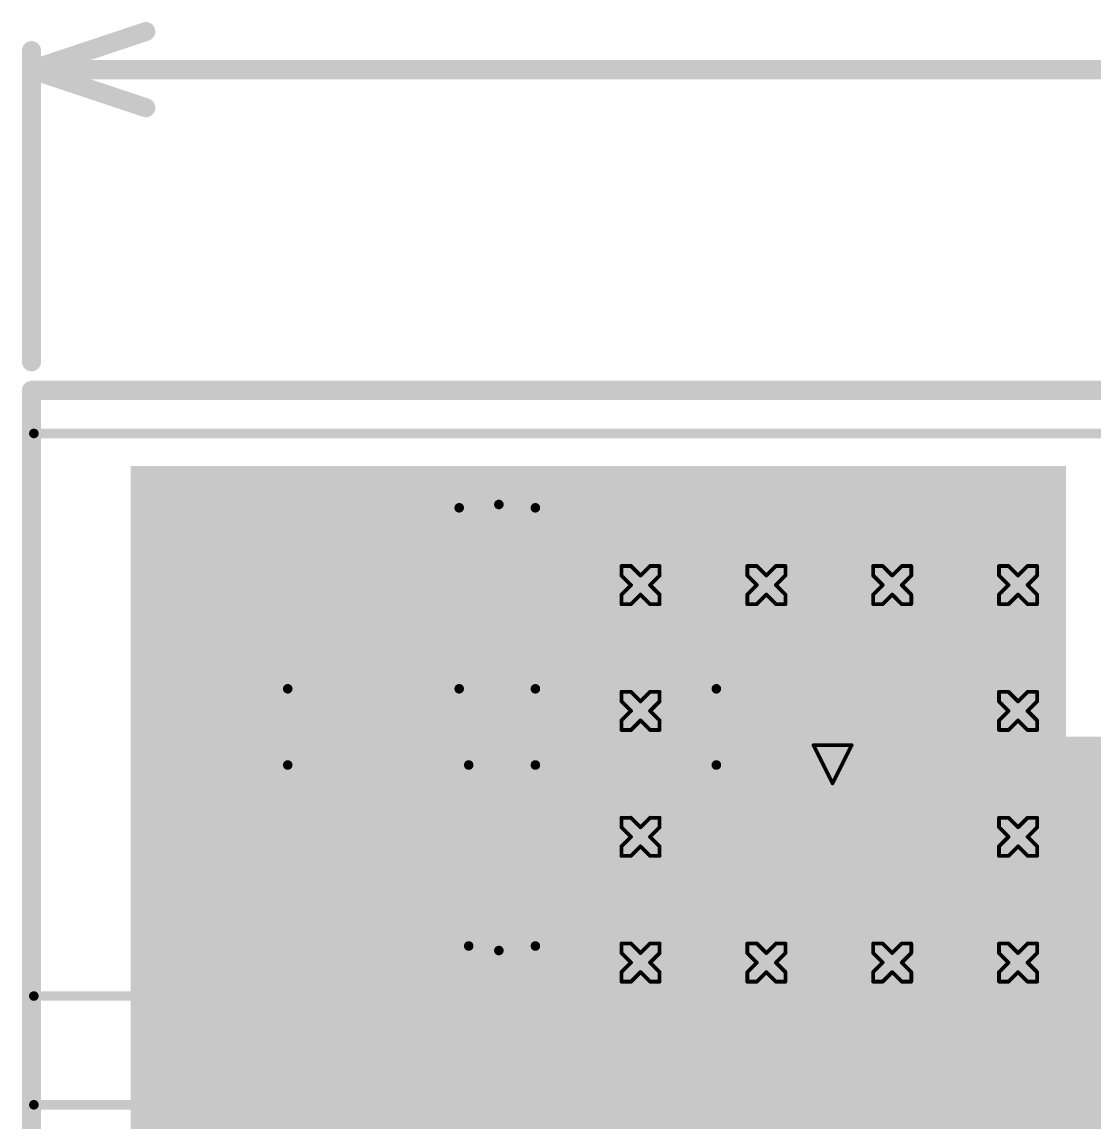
# Model space of a CAD drawing. Header units: inches. Extents: x 0 to 282, y 0 to 91.
# Drawn here: x -0.13 to 14.18, y 27.23 to 41.91 of the extents above; entities that cross this region are included whole.
import ezdxf

# ---------------------------------------------------------------- set-up
doc = ezdxf.new("R2010")
doc.units = ezdxf.units.IN
for name, color, linetype in [('Board Outline', 216, 'Continuous'), ('Bottom Layer', 5, 'Continuous'), ('Bottom Solder', 6, 'Continuous'), ('Dimension', 6, 'Continuous'), ('Drill Drawing', 1, 'Continuous'), ('Multi-Layer', 9, 'Continuous'), ('Pad Holes', 156, 'Continuous'), ('Top Layer', 1, 'Continuous'), ('Top Overlay', 2, 'Continuous'), ('Top Solder', 216, 'Continuous'), ('Via Holes', 16, 'Continuous')]:
    doc.layers.add(name, color=color, linetype=linetype)

# ---------------------------------------------------------------- blocks, each defined once
blk = doc.blocks.new('DBT50G_7_62_2P_BK_P_10')
at = {"layer": 'Bottom Layer'}
blk.add_hatch(color=5, dxfattribs=at).paths.add_polyline_path([(-5.11, 1.3), (-2.51, 1.3), (-2.51, -1.3), (-5.11, -1.3)])
at = {"layer": 'Bottom Solder'}
blk.add_hatch(color=6, dxfattribs=at).paths.add_polyline_path([(-5.212, 1.402), (-2.408, 1.402), (-2.408, -1.402), (-5.212, -1.402)])
at = {"layer": 'Multi-Layer'}
blk.add_hatch(color=9, dxfattribs=at).paths.add_polyline_path([(-5.11, 1.3), (-2.51, 1.3), (-2.51, -1.3), (-5.11, -1.3)])
at = {"layer": 'Pad Holes'}
h = blk.add_hatch(color=7, dxfattribs=at)
edge = h.paths.add_edge_path()
edge.add_arc((-3.81, 0), 0.8, 0, 360)
at = {"layer": 'Top Layer'}
blk.add_hatch(color=1, dxfattribs=at).paths.add_polyline_path([(-5.11, 1.3), (-2.51, 1.3), (-2.51, -1.3), (-5.11, -1.3)])
at = {"layer": 'Top Solder'}
blk.add_hatch(color=216, dxfattribs=at).paths.add_polyline_path([(-5.212, 1.402), (-2.408, 1.402), (-2.408, -1.402), (-5.212, -1.402)])
at = {"layer": 'Top Overlay', "const_width": 0.127}
for points in [[(-8.22, -10.65), (-8.22, 4.55)], [(-0.72, -10.65), (-0.72, 4.55)], [(0.73, -10.65), (0.73, 4.55)], [(-4.816, -3.963), (-4.816, -1.55)], [(-3.8, -3.963), (-3.8, -1.55)], [(-4.816, -3.963), (-7.229, -3.963)], [(-1.387, -3.963), (-3.8, -3.963)], [(-3.8, -7.265), (-3.8, -4.852)], [(-1.387, -4.852), (-3.8, -4.852)], [(-4.816, -4.979), (-7.229, -4.979)], [(-4.816, -7.265), (-4.816, -4.979)], [(8.38, -10.65), (-8.22, -10.65)], [(0.73, -10.65), (-0.72, -10.65)]]:
    blk.add_lwpolyline(points, dxfattribs=at)
at = {"layer": 'Top Overlay'}
for points, const_width in [([(-1.327, -4.45, 1), (-7.273, -4.45, 1)], 0.127), ([(-4.848, -1.55, 1), (-4.784, -1.55, 1)], 0.0635), ([(-3.832, -1.55, 1), (-3.768, -1.55, 1)], 0.0635), ([(-7.261, -3.963, 1), (-7.197, -3.963, 1)], 0.0635), ([(-4.848, -3.963, 1), (-4.784, -3.963, 1)], 0.0635), ([(-4.848, -3.963, 1), (-4.784, -3.963, 1)], 0.0635), ([(-3.832, -3.963, 1), (-3.768, -3.963, 1)], 0.0635), ([(-3.832, -3.963, 1), (-3.768, -3.963, 1)], 0.0635), ([(-1.419, -3.963, 1), (-1.355, -3.963, 1)], 0.0635), ([(-7.305, -4.45, 1), (-7.241, -4.45, 1)], 0.0635), ([(-1.359, -4.45, 1), (-1.295, -4.45, 1)], 0.0635), ([(-3.832, -4.852, 1), (-3.768, -4.852, 1)], 0.0635), ([(-3.832, -4.852, 1), (-3.768, -4.852, 1)], 0.0635), ([(-1.419, -4.852, 1), (-1.355, -4.852, 1)], 0.0635), ([(-7.261, -4.979, 1), (-7.197, -4.979, 1)], 0.0635), ([(-4.848, -4.979, 1), (-4.784, -4.979, 1)], 0.0635), ([(-4.848, -4.979, 1), (-4.784, -4.979, 1)], 0.0635), ([(-4.848, -7.265, 1), (-4.784, -7.265, 1)], 0.0635), ([(-3.832, -7.265, 1), (-3.768, -7.265, 1)], 0.0635), ([(-8.252, -10.65, 1), (-8.188, -10.65, 1)], 0.0635), ([(-8.252, -10.65, 1), (-8.188, -10.65, 1)], 0.0635), ([(-0.752, -10.65, 1), (-0.688, -10.65, 1)], 0.0635), ([(-0.752, -10.65, 1), (-0.688, -10.65, 1)], 0.0635), ([(0.698, -10.65, 1), (0.762, -10.65, 1)], 0.0635), ([(0.698, -10.65, 1), (0.762, -10.65, 1)], 0.0635)]:
    blk.add_lwpolyline(points, format="xyb", close=True, dxfattribs=dict(at, const_width=const_width))

msp = doc.modelspace()

# ---------------------------------------------------------------- hatches: boundary and pattern name
at = {"layer": 'Bottom Layer'}
for points in [[(1.321, 26.949), (13.792, 26.949), (13.792, 35.992), (1.321, 35.992)], [(1.321, 26.949), (32.207, 26.949), (32.207, 32.385), (1.321, 32.385)]]:
    msp.add_hatch(color=5, dxfattribs=at).paths.add_polyline_path(points)
h = msp.add_hatch(color=5, dxfattribs=at)
edge = h.paths.add_edge_path()
edge.add_arc((8.12, 34.404), 0.3, 0, 360)
h = msp.add_hatch(color=5, dxfattribs=at)
edge = h.paths.add_edge_path()
edge.add_arc((9.798, 34.404), 0.3, 0, 360)
h = msp.add_hatch(color=5, dxfattribs=at)
edge = h.paths.add_edge_path()
edge.add_arc((11.476, 34.404), 0.3, 0, 360)
h = msp.add_hatch(color=5, dxfattribs=at)
edge = h.paths.add_edge_path()
edge.add_arc((13.154, 34.404), 0.3, 0, 360)
h = msp.add_hatch(color=5, dxfattribs=at)
edge = h.paths.add_edge_path()
edge.add_arc((8.12, 32.726), 0.3, 0, 360)
h = msp.add_hatch(color=5, dxfattribs=at)
edge = h.paths.add_edge_path()
edge.add_arc((13.154, 32.726), 0.3, 0, 360)
h = msp.add_hatch(color=5, dxfattribs=at)
edge = h.paths.add_edge_path()
edge.add_arc((8.12, 31.048), 0.3, 0, 360)
h = msp.add_hatch(color=5, dxfattribs=at)
edge = h.paths.add_edge_path()
edge.add_arc((13.154, 31.048), 0.3, 0, 360)
h = msp.add_hatch(color=5, dxfattribs=at)
edge = h.paths.add_edge_path()
edge.add_arc((8.12, 29.371), 0.3, 0, 360)
h = msp.add_hatch(color=5, dxfattribs=at)
edge = h.paths.add_edge_path()
edge.add_arc((9.798, 29.371), 0.3, 0, 360)
h = msp.add_hatch(color=5, dxfattribs=at)
edge = h.paths.add_edge_path()
edge.add_arc((11.476, 29.371), 0.3, 0, 360)
h = msp.add_hatch(color=5, dxfattribs=at)
edge = h.paths.add_edge_path()
edge.add_arc((13.154, 29.371), 0.3, 0, 360)
at = {"layer": 'Bottom Solder'}
h = msp.add_hatch(color=6, dxfattribs=at)
edge = h.paths.add_edge_path()
edge.add_arc((8.12, 34.404), 0.402, 0, 360)
h = msp.add_hatch(color=6, dxfattribs=at)
edge = h.paths.add_edge_path()
edge.add_arc((9.798, 34.404), 0.402, 0, 360)
h = msp.add_hatch(color=6, dxfattribs=at)
edge = h.paths.add_edge_path()
edge.add_arc((11.476, 34.404), 0.402, 0, 360)
h = msp.add_hatch(color=6, dxfattribs=at)
edge = h.paths.add_edge_path()
edge.add_arc((13.154, 34.404), 0.402, 0, 360)
h = msp.add_hatch(color=6, dxfattribs=at)
edge = h.paths.add_edge_path()
edge.add_arc((8.12, 32.726), 0.402, 0, 360)
h = msp.add_hatch(color=6, dxfattribs=at)
edge = h.paths.add_edge_path()
edge.add_arc((13.154, 32.726), 0.402, 0, 360)
h = msp.add_hatch(color=6, dxfattribs=at)
edge = h.paths.add_edge_path()
edge.add_arc((8.12, 31.048), 0.402, 0, 360)
h = msp.add_hatch(color=6, dxfattribs=at)
edge = h.paths.add_edge_path()
edge.add_arc((13.154, 31.048), 0.402, 0, 360)
h = msp.add_hatch(color=6, dxfattribs=at)
edge = h.paths.add_edge_path()
edge.add_arc((8.12, 29.371), 0.402, 0, 360)
h = msp.add_hatch(color=6, dxfattribs=at)
edge = h.paths.add_edge_path()
edge.add_arc((9.798, 29.371), 0.402, 0, 360)
h = msp.add_hatch(color=6, dxfattribs=at)
edge = h.paths.add_edge_path()
edge.add_arc((11.476, 29.371), 0.402, 0, 360)
h = msp.add_hatch(color=6, dxfattribs=at)
edge = h.paths.add_edge_path()
edge.add_arc((13.154, 29.371), 0.402, 0, 360)
at = {"layer": 'Top Layer'}
for points in [[(1.321, 26.949), (13.792, 26.949), (13.792, 35.992), (1.321, 35.992)], [(1.321, 26.949), (32.207, 26.949), (32.207, 32.385), (1.321, 32.385)]]:
    msp.add_hatch(color=1, dxfattribs=at).paths.add_polyline_path(points)
h = msp.add_hatch(color=1, dxfattribs=at)
edge = h.paths.add_edge_path()
edge.add_arc((8.12, 34.404), 0.3, 0, 360)
h = msp.add_hatch(color=1, dxfattribs=at)
edge = h.paths.add_edge_path()
edge.add_arc((9.798, 34.404), 0.3, 0, 360)
h = msp.add_hatch(color=1, dxfattribs=at)
edge = h.paths.add_edge_path()
edge.add_arc((11.476, 34.404), 0.3, 0, 360)
h = msp.add_hatch(color=1, dxfattribs=at)
edge = h.paths.add_edge_path()
edge.add_arc((13.154, 34.404), 0.3, 0, 360)
h = msp.add_hatch(color=1, dxfattribs=at)
edge = h.paths.add_edge_path()
edge.add_arc((8.12, 32.726), 0.3, 0, 360)
h = msp.add_hatch(color=1, dxfattribs=at)
edge = h.paths.add_edge_path()
edge.add_arc((13.154, 32.726), 0.3, 0, 360)
h = msp.add_hatch(color=1, dxfattribs=at)
edge = h.paths.add_edge_path()
edge.add_arc((8.12, 31.048), 0.3, 0, 360)
h = msp.add_hatch(color=1, dxfattribs=at)
edge = h.paths.add_edge_path()
edge.add_arc((13.154, 31.048), 0.3, 0, 360)
h = msp.add_hatch(color=1, dxfattribs=at)
edge = h.paths.add_edge_path()
edge.add_arc((8.12, 29.371), 0.3, 0, 360)
h = msp.add_hatch(color=1, dxfattribs=at)
edge = h.paths.add_edge_path()
edge.add_arc((9.798, 29.371), 0.3, 0, 360)
h = msp.add_hatch(color=1, dxfattribs=at)
edge = h.paths.add_edge_path()
edge.add_arc((11.476, 29.371), 0.3, 0, 360)
h = msp.add_hatch(color=1, dxfattribs=at)
edge = h.paths.add_edge_path()
edge.add_arc((13.154, 29.371), 0.3, 0, 360)
at = {"layer": 'Top Solder'}
h = msp.add_hatch(color=216, dxfattribs=at)
edge = h.paths.add_edge_path()
edge.add_arc((8.12, 34.404), 0.402, 0, 360)
h = msp.add_hatch(color=216, dxfattribs=at)
edge = h.paths.add_edge_path()
edge.add_arc((9.798, 34.404), 0.402, 0, 360)
h = msp.add_hatch(color=216, dxfattribs=at)
edge = h.paths.add_edge_path()
edge.add_arc((11.476, 34.404), 0.402, 0, 360)
h = msp.add_hatch(color=216, dxfattribs=at)
edge = h.paths.add_edge_path()
edge.add_arc((13.154, 34.404), 0.402, 0, 360)
h = msp.add_hatch(color=216, dxfattribs=at)
edge = h.paths.add_edge_path()
edge.add_arc((8.12, 32.726), 0.402, 0, 360)
h = msp.add_hatch(color=216, dxfattribs=at)
edge = h.paths.add_edge_path()
edge.add_arc((13.154, 32.726), 0.402, 0, 360)
h = msp.add_hatch(color=216, dxfattribs=at)
edge = h.paths.add_edge_path()
edge.add_arc((8.12, 31.048), 0.402, 0, 360)
h = msp.add_hatch(color=216, dxfattribs=at)
edge = h.paths.add_edge_path()
edge.add_arc((13.154, 31.048), 0.402, 0, 360)
h = msp.add_hatch(color=216, dxfattribs=at)
edge = h.paths.add_edge_path()
edge.add_arc((8.12, 29.371), 0.402, 0, 360)
h = msp.add_hatch(color=216, dxfattribs=at)
edge = h.paths.add_edge_path()
edge.add_arc((9.798, 29.371), 0.402, 0, 360)
h = msp.add_hatch(color=216, dxfattribs=at)
edge = h.paths.add_edge_path()
edge.add_arc((11.476, 29.371), 0.402, 0, 360)
h = msp.add_hatch(color=216, dxfattribs=at)
edge = h.paths.add_edge_path()
edge.add_arc((13.154, 29.371), 0.402, 0, 360)
at = {"layer": 'Via Holes'}
h = msp.add_hatch(color=7, dxfattribs=at)
edge = h.paths.add_edge_path()
edge.add_arc((8.12, 34.404), 0.15, 0, 360)
h = msp.add_hatch(color=7, dxfattribs=at)
edge = h.paths.add_edge_path()
edge.add_arc((9.798, 34.404), 0.15, 0, 360)
h = msp.add_hatch(color=7, dxfattribs=at)
edge = h.paths.add_edge_path()
edge.add_arc((11.476, 34.404), 0.15, 0, 360)
h = msp.add_hatch(color=7, dxfattribs=at)
edge = h.paths.add_edge_path()
edge.add_arc((13.154, 34.404), 0.15, 0, 360)
h = msp.add_hatch(color=7, dxfattribs=at)
edge = h.paths.add_edge_path()
edge.add_arc((8.12, 32.726), 0.15, 0, 360)
h = msp.add_hatch(color=7, dxfattribs=at)
edge = h.paths.add_edge_path()
edge.add_arc((13.154, 32.726), 0.15, 0, 360)
h = msp.add_hatch(color=7, dxfattribs=at)
edge = h.paths.add_edge_path()
edge.add_arc((8.12, 31.048), 0.15, 0, 360)
h = msp.add_hatch(color=7, dxfattribs=at)
edge = h.paths.add_edge_path()
edge.add_arc((13.154, 31.048), 0.15, 0, 360)
h = msp.add_hatch(color=7, dxfattribs=at)
edge = h.paths.add_edge_path()
edge.add_arc((8.12, 29.371), 0.15, 0, 360)
h = msp.add_hatch(color=7, dxfattribs=at)
edge = h.paths.add_edge_path()
edge.add_arc((9.798, 29.371), 0.15, 0, 360)
h = msp.add_hatch(color=7, dxfattribs=at)
edge = h.paths.add_edge_path()
edge.add_arc((11.476, 29.371), 0.15, 0, 360)
h = msp.add_hatch(color=7, dxfattribs=at)
edge = h.paths.add_edge_path()
edge.add_arc((13.154, 29.371), 0.15, 0, 360)

# ---------------------------------------------------------------- linework, layer by layer
at = {"layer": 'Board Outline', "const_width": 0.254}
for points in [[(0, 0), (0, 37)], [(0, 37), (61, 37)]]:
    msp.add_lwpolyline(points, dxfattribs=at)
at = {"layer": 'Board Outline', "const_width": 0.127}
msp.add_lwpolyline([(-0.064, 37, 1), (0.063, 37, 1)], format="xyb", close=True, dxfattribs=at)
msp.add_lwpolyline([(-0.064, 37, 1), (0.063, 37, 1)], format="xyb", close=True, dxfattribs=at)
at = {"layer": 'Dimension', "const_width": 0.254}
for points in [[(0, 41.275), (1.524, 41.783)], [(0, 37.381), (0, 41.529)], [(0, 41.275), (1.524, 40.767)], [(0, 41.275), (22.958, 41.275)]]:
    msp.add_lwpolyline(points, dxfattribs=at)
at = {"layer": 'Dimension', "const_width": 0.127}
for points in [[(1.46, 41.783, 1), (1.587, 41.783, 1)], [(-0.064, 41.529, 1), (0.063, 41.529, 1)], [(-0.064, 41.275, 1), (0.063, 41.275, 1)], [(-0.064, 41.275, 1), (0.063, 41.275, 1)], [(-0.064, 41.275, 1), (0.063, 41.275, 1)], [(1.46, 40.767, 1), (1.587, 40.767, 1)], [(-0.064, 37.381, 1), (0.063, 37.381, 1)]]:
    msp.add_lwpolyline(points, format="xyb", close=True, dxfattribs=at)
at = {"layer": 'Drill Drawing', "const_width": 0.0508}
for points in [[(7.866, 34.531), (7.866, 34.658)], [(7.866, 34.658), (7.993, 34.658)], [(7.993, 34.658), (8.12, 34.531)], [(8.12, 34.531), (8.247, 34.658)], [(8.247, 34.658), (8.374, 34.658)], [(8.374, 34.531), (8.374, 34.658)], [(9.544, 34.531), (9.544, 34.658)], [(9.544, 34.658), (9.671, 34.658)], [(9.671, 34.658), (9.798, 34.531)], [(9.798, 34.531), (9.925, 34.658)], [(9.925, 34.658), (10.052, 34.658)], [(10.052, 34.531), (10.052, 34.658)], [(11.222, 34.531), (11.222, 34.658)], [(11.222, 34.658), (11.349, 34.658)], [(11.349, 34.658), (11.476, 34.531)], [(11.476, 34.531), (11.603, 34.658)], [(11.603, 34.658), (11.73, 34.658)], [(11.73, 34.531), (11.73, 34.658)], [(12.9, 34.531), (12.9, 34.658)], [(12.9, 34.658), (13.027, 34.658)], [(13.027, 34.658), (13.154, 34.531)], [(13.154, 34.531), (13.281, 34.658)], [(13.281, 34.658), (13.408, 34.658)], [(13.408, 34.531), (13.408, 34.658)], [(7.866, 34.531), (7.993, 34.404)], [(8.247, 34.404), (8.374, 34.531)], [(9.544, 34.531), (9.671, 34.404)], [(9.925, 34.404), (10.052, 34.531)], [(11.222, 34.531), (11.349, 34.404)], [(11.603, 34.404), (11.73, 34.531)], [(12.9, 34.531), (13.027, 34.404)], [(13.281, 34.404), (13.408, 34.531)], [(7.866, 34.277), (7.993, 34.404)], [(8.247, 34.404), (8.374, 34.277)], [(9.544, 34.277), (9.671, 34.404)], [(9.925, 34.404), (10.052, 34.277)], [(11.222, 34.277), (11.349, 34.404)], [(11.603, 34.404), (11.73, 34.277)], [(12.9, 34.277), (13.027, 34.404)], [(13.281, 34.404), (13.408, 34.277)], [(7.866, 34.15), (7.866, 34.277)], [(7.993, 34.15), (8.12, 34.277)], [(8.12, 34.277), (8.247, 34.15)], [(8.374, 34.15), (8.374, 34.277)], [(9.544, 34.15), (9.544, 34.277)], [(9.671, 34.15), (9.798, 34.277)], [(9.798, 34.277), (9.925, 34.15)], [(10.052, 34.15), (10.052, 34.277)], [(11.222, 34.15), (11.222, 34.277)], [(11.349, 34.15), (11.476, 34.277)], [(11.476, 34.277), (11.603, 34.15)], [(11.73, 34.15), (11.73, 34.277)], [(12.9, 34.15), (12.9, 34.277)], [(13.027, 34.15), (13.154, 34.277)], [(13.154, 34.277), (13.281, 34.15)], [(13.408, 34.15), (13.408, 34.277)], [(7.866, 34.15), (7.993, 34.15)], [(8.247, 34.15), (8.374, 34.15)], [(9.544, 34.15), (9.671, 34.15)], [(9.925, 34.15), (10.052, 34.15)], [(11.222, 34.15), (11.349, 34.15)], [(11.603, 34.15), (11.73, 34.15)], [(12.9, 34.15), (13.027, 34.15)], [(13.281, 34.15), (13.408, 34.15)], [(7.866, 32.853), (7.866, 32.98)], [(7.866, 32.98), (7.993, 32.98)], [(7.866, 32.853), (7.993, 32.726)], [(7.993, 32.98), (8.12, 32.853)], [(8.12, 32.853), (8.247, 32.98)], [(8.247, 32.98), (8.374, 32.98)], [(8.247, 32.726), (8.374, 32.853)], [(8.374, 32.853), (8.374, 32.98)], [(12.9, 32.853), (12.9, 32.98)], [(12.9, 32.98), (13.027, 32.98)], [(12.9, 32.853), (13.027, 32.726)], [(13.027, 32.98), (13.154, 32.853)], [(13.154, 32.853), (13.281, 32.98)], [(13.281, 32.98), (13.408, 32.98)], [(13.281, 32.726), (13.408, 32.853)], [(13.408, 32.853), (13.408, 32.98)], [(7.866, 32.599), (7.993, 32.726)], [(8.247, 32.726), (8.374, 32.599)], [(12.9, 32.599), (13.027, 32.726)], [(13.281, 32.726), (13.408, 32.599)], [(7.866, 32.472), (7.866, 32.599)], [(7.993, 32.472), (8.12, 32.599)], [(8.12, 32.599), (8.247, 32.472)], [(8.374, 32.472), (8.374, 32.599)], [(12.9, 32.472), (12.9, 32.599)], [(13.027, 32.472), (13.154, 32.599)], [(13.154, 32.599), (13.281, 32.472)], [(13.408, 32.472), (13.408, 32.599)], [(7.866, 32.472), (7.993, 32.472)], [(8.247, 32.472), (8.374, 32.472)], [(12.9, 32.472), (13.027, 32.472)], [(13.281, 32.472), (13.408, 32.472)], [(10.427, 32.269), (10.935, 32.269)], [(10.427, 32.269), (10.681, 31.761)], [(10.681, 31.761), (10.935, 32.269)], [(7.866, 31.175), (7.866, 31.302)], [(7.866, 31.302), (7.993, 31.302)], [(7.993, 31.302), (8.12, 31.175)], [(8.12, 31.175), (8.247, 31.302)], [(8.247, 31.302), (8.374, 31.302)], [(8.374, 31.175), (8.374, 31.302)], [(12.9, 31.175), (12.9, 31.302)], [(12.9, 31.302), (13.027, 31.302)], [(13.027, 31.302), (13.154, 31.175)], [(13.154, 31.175), (13.281, 31.302)], [(13.281, 31.302), (13.408, 31.302)], [(13.408, 31.175), (13.408, 31.302)], [(7.866, 31.175), (7.993, 31.048)], [(8.247, 31.048), (8.374, 31.175)], [(12.9, 31.175), (13.027, 31.048)], [(13.281, 31.048), (13.408, 31.175)], [(7.866, 30.921), (7.993, 31.048)], [(8.247, 31.048), (8.374, 30.921)], [(12.9, 30.921), (13.027, 31.048)], [(13.281, 31.048), (13.408, 30.921)], [(7.866, 30.794), (7.866, 30.921)], [(7.993, 30.794), (8.12, 30.921)], [(8.12, 30.921), (8.247, 30.794)], [(8.374, 30.794), (8.374, 30.921)], [(12.9, 30.794), (12.9, 30.921)], [(13.027, 30.794), (13.154, 30.921)], [(13.154, 30.921), (13.281, 30.794)], [(13.408, 30.794), (13.408, 30.921)], [(7.866, 30.794), (7.993, 30.794)], [(8.247, 30.794), (8.374, 30.794)], [(12.9, 30.794), (13.027, 30.794)], [(13.281, 30.794), (13.408, 30.794)], [(7.866, 29.498), (7.866, 29.625)], [(7.866, 29.625), (7.993, 29.625)], [(7.993, 29.625), (8.12, 29.498)], [(8.12, 29.498), (8.247, 29.625)], [(8.247, 29.625), (8.374, 29.625)], [(8.374, 29.498), (8.374, 29.625)], [(9.544, 29.498), (9.544, 29.625)], [(9.544, 29.625), (9.671, 29.625)], [(9.671, 29.625), (9.798, 29.498)], [(9.798, 29.498), (9.925, 29.625)], [(9.925, 29.625), (10.052, 29.625)], [(10.052, 29.498), (10.052, 29.625)], [(11.222, 29.498), (11.222, 29.625)], [(11.222, 29.625), (11.349, 29.625)], [(11.349, 29.625), (11.476, 29.498)], [(11.476, 29.498), (11.603, 29.625)], [(11.603, 29.625), (11.73, 29.625)], [(11.73, 29.498), (11.73, 29.625)], [(12.9, 29.498), (12.9, 29.625)], [(12.9, 29.625), (13.027, 29.625)], [(13.027, 29.625), (13.154, 29.498)], [(13.154, 29.498), (13.281, 29.625)], [(13.281, 29.625), (13.408, 29.625)], [(13.408, 29.498), (13.408, 29.625)], [(7.866, 29.498), (7.993, 29.371)], [(8.247, 29.371), (8.374, 29.498)], [(9.544, 29.498), (9.671, 29.371)], [(9.925, 29.371), (10.052, 29.498)], [(11.222, 29.498), (11.349, 29.371)], [(11.603, 29.371), (11.73, 29.498)], [(12.9, 29.498), (13.027, 29.371)], [(13.281, 29.371), (13.408, 29.498)], [(7.866, 29.244), (7.993, 29.371)], [(8.247, 29.371), (8.374, 29.244)], [(9.544, 29.244), (9.671, 29.371)], [(9.925, 29.371), (10.052, 29.244)], [(11.222, 29.244), (11.349, 29.371)], [(11.603, 29.371), (11.73, 29.244)], [(12.9, 29.244), (13.027, 29.371)], [(13.281, 29.371), (13.408, 29.244)], [(7.866, 29.117), (7.866, 29.244)], [(7.993, 29.117), (8.12, 29.244)], [(8.12, 29.244), (8.247, 29.117)], [(8.374, 29.117), (8.374, 29.244)], [(9.544, 29.117), (9.544, 29.244)], [(9.671, 29.117), (9.798, 29.244)], [(9.798, 29.244), (9.925, 29.117)], [(10.052, 29.117), (10.052, 29.244)], [(11.222, 29.117), (11.222, 29.244)], [(11.349, 29.117), (11.476, 29.244)], [(11.476, 29.244), (11.603, 29.117)], [(11.73, 29.117), (11.73, 29.244)], [(12.9, 29.117), (12.9, 29.244)], [(13.027, 29.117), (13.154, 29.244)], [(13.154, 29.244), (13.281, 29.117)], [(13.408, 29.117), (13.408, 29.244)], [(7.866, 29.117), (7.993, 29.117)], [(8.247, 29.117), (8.374, 29.117)], [(9.544, 29.117), (9.671, 29.117)], [(9.925, 29.117), (10.052, 29.117)], [(11.222, 29.117), (11.349, 29.117)], [(11.603, 29.117), (11.73, 29.117)], [(12.9, 29.117), (13.027, 29.117)], [(13.281, 29.117), (13.408, 29.117)]]:
    msp.add_lwpolyline(points, dxfattribs=at)
at = {"layer": 'Drill Drawing', "const_width": 0.0254}
for points in [[(7.853, 34.658, 1), (7.879, 34.658, 1)], [(7.853, 34.658, 1), (7.879, 34.658, 1)], [(7.98, 34.658, 1), (8.006, 34.658, 1)], [(7.98, 34.658, 1), (8.006, 34.658, 1)], [(8.234, 34.658, 1), (8.26, 34.658, 1)], [(8.234, 34.658, 1), (8.26, 34.658, 1)], [(8.361, 34.658, 1), (8.387, 34.658, 1)], [(8.361, 34.658, 1), (8.387, 34.658, 1)], [(9.531, 34.658, 1), (9.557, 34.658, 1)], [(9.531, 34.658, 1), (9.557, 34.658, 1)], [(9.658, 34.658, 1), (9.684, 34.658, 1)], [(9.658, 34.658, 1), (9.684, 34.658, 1)], [(9.912, 34.658, 1), (9.938, 34.658, 1)], [(9.912, 34.658, 1), (9.938, 34.658, 1)], [(10.039, 34.658, 1), (10.065, 34.658, 1)], [(10.039, 34.658, 1), (10.065, 34.658, 1)], [(11.209, 34.658, 1), (11.234, 34.658, 1)], [(11.209, 34.658, 1), (11.234, 34.658, 1)], [(11.336, 34.658, 1), (11.361, 34.658, 1)], [(11.336, 34.658, 1), (11.361, 34.658, 1)], [(11.59, 34.658, 1), (11.615, 34.658, 1)], [(11.59, 34.658, 1), (11.615, 34.658, 1)], [(11.717, 34.658, 1), (11.742, 34.658, 1)], [(11.717, 34.658, 1), (11.742, 34.658, 1)], [(12.887, 34.658, 1), (12.912, 34.658, 1)], [(12.887, 34.658, 1), (12.912, 34.658, 1)], [(13.014, 34.658, 1), (13.039, 34.658, 1)], [(13.014, 34.658, 1), (13.039, 34.658, 1)], [(13.268, 34.658, 1), (13.293, 34.658, 1)], [(13.268, 34.658, 1), (13.293, 34.658, 1)], [(13.395, 34.658, 1), (13.42, 34.658, 1)], [(13.395, 34.658, 1), (13.42, 34.658, 1)], [(7.853, 34.531, 1), (7.879, 34.531, 1)], [(7.853, 34.531, 1), (7.879, 34.531, 1)], [(8.107, 34.531, 1), (8.133, 34.531, 1)], [(8.107, 34.531, 1), (8.133, 34.531, 1)], [(8.361, 34.531, 1), (8.387, 34.531, 1)], [(8.361, 34.531, 1), (8.387, 34.531, 1)], [(9.531, 34.531, 1), (9.557, 34.531, 1)], [(9.531, 34.531, 1), (9.557, 34.531, 1)], [(9.785, 34.531, 1), (9.811, 34.531, 1)], [(9.785, 34.531, 1), (9.811, 34.531, 1)], [(10.039, 34.531, 1), (10.065, 34.531, 1)], [(10.039, 34.531, 1), (10.065, 34.531, 1)], [(11.209, 34.531, 1), (11.234, 34.531, 1)], [(11.209, 34.531, 1), (11.234, 34.531, 1)], [(11.463, 34.531, 1), (11.488, 34.531, 1)], [(11.463, 34.531, 1), (11.488, 34.531, 1)], [(11.717, 34.531, 1), (11.742, 34.531, 1)], [(11.717, 34.531, 1), (11.742, 34.531, 1)], [(12.887, 34.531, 1), (12.912, 34.531, 1)], [(12.887, 34.531, 1), (12.912, 34.531, 1)], [(13.141, 34.531, 1), (13.166, 34.531, 1)], [(13.141, 34.531, 1), (13.166, 34.531, 1)], [(13.395, 34.531, 1), (13.42, 34.531, 1)], [(13.395, 34.531, 1), (13.42, 34.531, 1)], [(7.98, 34.404, 1), (8.006, 34.404, 1)], [(7.98, 34.404, 1), (8.006, 34.404, 1)], [(8.234, 34.404, 1), (8.26, 34.404, 1)], [(8.234, 34.404, 1), (8.26, 34.404, 1)], [(9.658, 34.404, 1), (9.684, 34.404, 1)], [(9.658, 34.404, 1), (9.684, 34.404, 1)], [(9.912, 34.404, 1), (9.938, 34.404, 1)], [(9.912, 34.404, 1), (9.938, 34.404, 1)], [(11.336, 34.404, 1), (11.361, 34.404, 1)], [(11.336, 34.404, 1), (11.361, 34.404, 1)], [(11.59, 34.404, 1), (11.615, 34.404, 1)], [(11.59, 34.404, 1), (11.615, 34.404, 1)], [(13.014, 34.404, 1), (13.039, 34.404, 1)], [(13.014, 34.404, 1), (13.039, 34.404, 1)], [(13.268, 34.404, 1), (13.293, 34.404, 1)], [(13.268, 34.404, 1), (13.293, 34.404, 1)], [(7.853, 34.277, 1), (7.879, 34.277, 1)], [(7.853, 34.277, 1), (7.879, 34.277, 1)], [(8.107, 34.277, 1), (8.133, 34.277, 1)], [(8.107, 34.277, 1), (8.133, 34.277, 1)], [(8.361, 34.277, 1), (8.387, 34.277, 1)], [(8.361, 34.277, 1), (8.387, 34.277, 1)], [(9.531, 34.277, 1), (9.557, 34.277, 1)], [(9.531, 34.277, 1), (9.557, 34.277, 1)], [(9.785, 34.277, 1), (9.811, 34.277, 1)], [(9.785, 34.277, 1), (9.811, 34.277, 1)], [(10.039, 34.277, 1), (10.065, 34.277, 1)], [(10.039, 34.277, 1), (10.065, 34.277, 1)], [(11.209, 34.277, 1), (11.234, 34.277, 1)], [(11.209, 34.277, 1), (11.234, 34.277, 1)], [(11.463, 34.277, 1), (11.488, 34.277, 1)], [(11.463, 34.277, 1), (11.488, 34.277, 1)], [(11.717, 34.277, 1), (11.742, 34.277, 1)], [(11.717, 34.277, 1), (11.742, 34.277, 1)], [(12.887, 34.277, 1), (12.912, 34.277, 1)], [(12.887, 34.277, 1), (12.912, 34.277, 1)], [(13.141, 34.277, 1), (13.166, 34.277, 1)], [(13.141, 34.277, 1), (13.166, 34.277, 1)], [(13.395, 34.277, 1), (13.42, 34.277, 1)], [(13.395, 34.277, 1), (13.42, 34.277, 1)], [(7.853, 34.15, 1), (7.879, 34.15, 1)], [(7.853, 34.15, 1), (7.879, 34.15, 1)], [(7.98, 34.15, 1), (8.006, 34.15, 1)], [(7.98, 34.15, 1), (8.006, 34.15, 1)], [(8.234, 34.15, 1), (8.26, 34.15, 1)], [(8.234, 34.15, 1), (8.26, 34.15, 1)], [(8.361, 34.15, 1), (8.387, 34.15, 1)], [(8.361, 34.15, 1), (8.387, 34.15, 1)], [(9.531, 34.15, 1), (9.557, 34.15, 1)], [(9.531, 34.15, 1), (9.557, 34.15, 1)], [(9.658, 34.15, 1), (9.684, 34.15, 1)], [(9.658, 34.15, 1), (9.684, 34.15, 1)], [(9.912, 34.15, 1), (9.938, 34.15, 1)], [(9.912, 34.15, 1), (9.938, 34.15, 1)], [(10.039, 34.15, 1), (10.065, 34.15, 1)], [(10.039, 34.15, 1), (10.065, 34.15, 1)], [(11.209, 34.15, 1), (11.234, 34.15, 1)], [(11.209, 34.15, 1), (11.234, 34.15, 1)], [(11.336, 34.15, 1), (11.361, 34.15, 1)], [(11.336, 34.15, 1), (11.361, 34.15, 1)], [(11.59, 34.15, 1), (11.615, 34.15, 1)], [(11.59, 34.15, 1), (11.615, 34.15, 1)], [(11.717, 34.15, 1), (11.742, 34.15, 1)], [(11.717, 34.15, 1), (11.742, 34.15, 1)], [(12.887, 34.15, 1), (12.912, 34.15, 1)], [(12.887, 34.15, 1), (12.912, 34.15, 1)], [(13.014, 34.15, 1), (13.039, 34.15, 1)], [(13.014, 34.15, 1), (13.039, 34.15, 1)], [(13.268, 34.15, 1), (13.293, 34.15, 1)], [(13.268, 34.15, 1), (13.293, 34.15, 1)], [(13.395, 34.15, 1), (13.42, 34.15, 1)], [(13.395, 34.15, 1), (13.42, 34.15, 1)], [(7.853, 32.98, 1), (7.879, 32.98, 1)], [(7.853, 32.98, 1), (7.879, 32.98, 1)], [(7.853, 32.853, 1), (7.879, 32.853, 1)], [(7.853, 32.853, 1), (7.879, 32.853, 1)], [(7.98, 32.98, 1), (8.006, 32.98, 1)], [(7.98, 32.98, 1), (8.006, 32.98, 1)], [(8.107, 32.853, 1), (8.133, 32.853, 1)], [(8.107, 32.853, 1), (8.133, 32.853, 1)], [(8.234, 32.98, 1), (8.26, 32.98, 1)], [(8.234, 32.98, 1), (8.26, 32.98, 1)], [(8.361, 32.98, 1), (8.387, 32.98, 1)], [(8.361, 32.98, 1), (8.387, 32.98, 1)], [(8.361, 32.853, 1), (8.387, 32.853, 1)], [(8.361, 32.853, 1), (8.387, 32.853, 1)], [(12.887, 32.98, 1), (12.912, 32.98, 1)], [(12.887, 32.98, 1), (12.912, 32.98, 1)], [(12.887, 32.853, 1), (12.912, 32.853, 1)], [(12.887, 32.853, 1), (12.912, 32.853, 1)], [(13.014, 32.98, 1), (13.039, 32.98, 1)], [(13.014, 32.98, 1), (13.039, 32.98, 1)], [(13.141, 32.853, 1), (13.166, 32.853, 1)], [(13.141, 32.853, 1), (13.166, 32.853, 1)], [(13.268, 32.98, 1), (13.293, 32.98, 1)], [(13.268, 32.98, 1), (13.293, 32.98, 1)], [(13.395, 32.98, 1), (13.42, 32.98, 1)], [(13.395, 32.98, 1), (13.42, 32.98, 1)], [(13.395, 32.853, 1), (13.42, 32.853, 1)], [(13.395, 32.853, 1), (13.42, 32.853, 1)], [(7.98, 32.726, 1), (8.006, 32.726, 1)], [(7.98, 32.726, 1), (8.006, 32.726, 1)], [(8.234, 32.726, 1), (8.26, 32.726, 1)], [(8.234, 32.726, 1), (8.26, 32.726, 1)], [(13.014, 32.726, 1), (13.039, 32.726, 1)], [(13.014, 32.726, 1), (13.039, 32.726, 1)], [(13.268, 32.726, 1), (13.293, 32.726, 1)], [(13.268, 32.726, 1), (13.293, 32.726, 1)], [(7.853, 32.599, 1), (7.879, 32.599, 1)], [(7.853, 32.599, 1), (7.879, 32.599, 1)], [(8.107, 32.599, 1), (8.133, 32.599, 1)], [(8.107, 32.599, 1), (8.133, 32.599, 1)], [(8.361, 32.599, 1), (8.387, 32.599, 1)], [(8.361, 32.599, 1), (8.387, 32.599, 1)], [(12.887, 32.599, 1), (12.912, 32.599, 1)], [(12.887, 32.599, 1), (12.912, 32.599, 1)], [(13.141, 32.599, 1), (13.166, 32.599, 1)], [(13.141, 32.599, 1), (13.166, 32.599, 1)], [(13.395, 32.599, 1), (13.42, 32.599, 1)], [(13.395, 32.599, 1), (13.42, 32.599, 1)], [(7.853, 32.472, 1), (7.879, 32.472, 1)], [(7.853, 32.472, 1), (7.879, 32.472, 1)], [(7.98, 32.472, 1), (8.006, 32.472, 1)], [(7.98, 32.472, 1), (8.006, 32.472, 1)], [(8.234, 32.472, 1), (8.26, 32.472, 1)], [(8.234, 32.472, 1), (8.26, 32.472, 1)], [(8.361, 32.472, 1), (8.387, 32.472, 1)], [(8.361, 32.472, 1), (8.387, 32.472, 1)], [(12.887, 32.472, 1), (12.912, 32.472, 1)], [(12.887, 32.472, 1), (12.912, 32.472, 1)], [(13.014, 32.472, 1), (13.039, 32.472, 1)], [(13.014, 32.472, 1), (13.039, 32.472, 1)], [(13.268, 32.472, 1), (13.293, 32.472, 1)], [(13.268, 32.472, 1), (13.293, 32.472, 1)], [(13.395, 32.472, 1), (13.42, 32.472, 1)], [(13.395, 32.472, 1), (13.42, 32.472, 1)], [(10.414, 32.269, 1), (10.44, 32.269, 1)], [(10.414, 32.269, 1), (10.44, 32.269, 1)], [(10.922, 32.269, 1), (10.948, 32.269, 1)], [(10.922, 32.269, 1), (10.948, 32.269, 1)], [(10.668, 31.761, 1), (10.694, 31.761, 1)], [(10.668, 31.761, 1), (10.694, 31.761, 1)], [(7.853, 31.302, 1), (7.879, 31.302, 1)], [(7.853, 31.302, 1), (7.879, 31.302, 1)], [(7.98, 31.302, 1), (8.006, 31.302, 1)], [(7.98, 31.302, 1), (8.006, 31.302, 1)], [(8.234, 31.302, 1), (8.26, 31.302, 1)], [(8.234, 31.302, 1), (8.26, 31.302, 1)], [(8.361, 31.302, 1), (8.387, 31.302, 1)], [(8.361, 31.302, 1), (8.387, 31.302, 1)], [(12.887, 31.302, 1), (12.912, 31.302, 1)], [(12.887, 31.302, 1), (12.912, 31.302, 1)], [(13.014, 31.302, 1), (13.039, 31.302, 1)], [(13.014, 31.302, 1), (13.039, 31.302, 1)], [(13.268, 31.302, 1), (13.293, 31.302, 1)], [(13.268, 31.302, 1), (13.293, 31.302, 1)], [(13.395, 31.302, 1), (13.42, 31.302, 1)], [(13.395, 31.302, 1), (13.42, 31.302, 1)], [(7.853, 31.175, 1), (7.879, 31.175, 1)], [(7.853, 31.175, 1), (7.879, 31.175, 1)], [(8.107, 31.175, 1), (8.133, 31.175, 1)], [(8.107, 31.175, 1), (8.133, 31.175, 1)], [(8.361, 31.175, 1), (8.387, 31.175, 1)], [(8.361, 31.175, 1), (8.387, 31.175, 1)], [(12.887, 31.175, 1), (12.912, 31.175, 1)], [(12.887, 31.175, 1), (12.912, 31.175, 1)], [(13.141, 31.175, 1), (13.166, 31.175, 1)], [(13.141, 31.175, 1), (13.166, 31.175, 1)], [(13.395, 31.175, 1), (13.42, 31.175, 1)], [(13.395, 31.175, 1), (13.42, 31.175, 1)], [(7.98, 31.048, 1), (8.006, 31.048, 1)], [(7.98, 31.048, 1), (8.006, 31.048, 1)], [(8.234, 31.048, 1), (8.26, 31.048, 1)], [(8.234, 31.048, 1), (8.26, 31.048, 1)], [(13.014, 31.048, 1), (13.039, 31.048, 1)], [(13.014, 31.048, 1), (13.039, 31.048, 1)], [(13.268, 31.048, 1), (13.293, 31.048, 1)], [(13.268, 31.048, 1), (13.293, 31.048, 1)], [(7.853, 30.921, 1), (7.879, 30.921, 1)], [(7.853, 30.921, 1), (7.879, 30.921, 1)], [(8.107, 30.921, 1), (8.133, 30.921, 1)], [(8.107, 30.921, 1), (8.133, 30.921, 1)], [(8.361, 30.921, 1), (8.387, 30.921, 1)], [(8.361, 30.921, 1), (8.387, 30.921, 1)], [(12.887, 30.921, 1), (12.912, 30.921, 1)], [(12.887, 30.921, 1), (12.912, 30.921, 1)], [(13.141, 30.921, 1), (13.166, 30.921, 1)], [(13.141, 30.921, 1), (13.166, 30.921, 1)], [(13.395, 30.921, 1), (13.42, 30.921, 1)], [(13.395, 30.921, 1), (13.42, 30.921, 1)], [(7.853, 30.794, 1), (7.879, 30.794, 1)], [(7.853, 30.794, 1), (7.879, 30.794, 1)], [(7.98, 30.794, 1), (8.006, 30.794, 1)], [(7.98, 30.794, 1), (8.006, 30.794, 1)], [(8.234, 30.794, 1), (8.26, 30.794, 1)], [(8.234, 30.794, 1), (8.26, 30.794, 1)], [(8.361, 30.794, 1), (8.387, 30.794, 1)], [(8.361, 30.794, 1), (8.387, 30.794, 1)], [(12.887, 30.794, 1), (12.912, 30.794, 1)], [(12.887, 30.794, 1), (12.912, 30.794, 1)], [(13.014, 30.794, 1), (13.039, 30.794, 1)], [(13.014, 30.794, 1), (13.039, 30.794, 1)], [(13.268, 30.794, 1), (13.293, 30.794, 1)], [(13.268, 30.794, 1), (13.293, 30.794, 1)], [(13.395, 30.794, 1), (13.42, 30.794, 1)], [(13.395, 30.794, 1), (13.42, 30.794, 1)], [(7.853, 29.625, 1), (7.879, 29.625, 1)], [(7.853, 29.625, 1), (7.879, 29.625, 1)], [(7.98, 29.625, 1), (8.006, 29.625, 1)], [(7.98, 29.625, 1), (8.006, 29.625, 1)], [(8.234, 29.625, 1), (8.26, 29.625, 1)], [(8.234, 29.625, 1), (8.26, 29.625, 1)], [(8.361, 29.625, 1), (8.387, 29.625, 1)], [(8.361, 29.625, 1), (8.387, 29.625, 1)], [(9.531, 29.625, 1), (9.557, 29.625, 1)], [(9.531, 29.625, 1), (9.557, 29.625, 1)], [(9.658, 29.625, 1), (9.684, 29.625, 1)], [(9.658, 29.625, 1), (9.684, 29.625, 1)], [(9.912, 29.625, 1), (9.938, 29.625, 1)], [(9.912, 29.625, 1), (9.938, 29.625, 1)], [(10.039, 29.625, 1), (10.065, 29.625, 1)], [(10.039, 29.625, 1), (10.065, 29.625, 1)], [(11.209, 29.625, 1), (11.234, 29.625, 1)], [(11.209, 29.625, 1), (11.234, 29.625, 1)], [(11.336, 29.625, 1), (11.361, 29.625, 1)], [(11.336, 29.625, 1), (11.361, 29.625, 1)], [(11.59, 29.625, 1), (11.615, 29.625, 1)], [(11.59, 29.625, 1), (11.615, 29.625, 1)], [(11.717, 29.625, 1), (11.742, 29.625, 1)], [(11.717, 29.625, 1), (11.742, 29.625, 1)], [(12.887, 29.625, 1), (12.912, 29.625, 1)], [(12.887, 29.625, 1), (12.912, 29.625, 1)], [(13.014, 29.625, 1), (13.039, 29.625, 1)], [(13.014, 29.625, 1), (13.039, 29.625, 1)], [(13.268, 29.625, 1), (13.293, 29.625, 1)], [(13.268, 29.625, 1), (13.293, 29.625, 1)], [(13.395, 29.625, 1), (13.42, 29.625, 1)], [(13.395, 29.625, 1), (13.42, 29.625, 1)], [(7.853, 29.498, 1), (7.879, 29.498, 1)], [(7.853, 29.498, 1), (7.879, 29.498, 1)], [(8.107, 29.498, 1), (8.133, 29.498, 1)], [(8.107, 29.498, 1), (8.133, 29.498, 1)], [(8.361, 29.498, 1), (8.387, 29.498, 1)], [(8.361, 29.498, 1), (8.387, 29.498, 1)], [(9.531, 29.498, 1), (9.557, 29.498, 1)], [(9.531, 29.498, 1), (9.557, 29.498, 1)], [(9.785, 29.498, 1), (9.811, 29.498, 1)], [(9.785, 29.498, 1), (9.811, 29.498, 1)], [(10.039, 29.498, 1), (10.065, 29.498, 1)], [(10.039, 29.498, 1), (10.065, 29.498, 1)], [(11.209, 29.498, 1), (11.234, 29.498, 1)], [(11.209, 29.498, 1), (11.234, 29.498, 1)], [(11.463, 29.498, 1), (11.488, 29.498, 1)], [(11.463, 29.498, 1), (11.488, 29.498, 1)], [(11.717, 29.498, 1), (11.742, 29.498, 1)], [(11.717, 29.498, 1), (11.742, 29.498, 1)], [(12.887, 29.498, 1), (12.912, 29.498, 1)], [(12.887, 29.498, 1), (12.912, 29.498, 1)], [(13.141, 29.498, 1), (13.166, 29.498, 1)], [(13.141, 29.498, 1), (13.166, 29.498, 1)], [(13.395, 29.498, 1), (13.42, 29.498, 1)], [(13.395, 29.498, 1), (13.42, 29.498, 1)], [(7.98, 29.371, 1), (8.006, 29.371, 1)], [(7.98, 29.371, 1), (8.006, 29.371, 1)], [(8.234, 29.371, 1), (8.26, 29.371, 1)], [(8.234, 29.371, 1), (8.26, 29.371, 1)], [(9.658, 29.371, 1), (9.684, 29.371, 1)], [(9.658, 29.371, 1), (9.684, 29.371, 1)], [(9.912, 29.371, 1), (9.938, 29.371, 1)], [(9.912, 29.371, 1), (9.938, 29.371, 1)], [(11.336, 29.371, 1), (11.361, 29.371, 1)], [(11.336, 29.371, 1), (11.361, 29.371, 1)], [(11.59, 29.371, 1), (11.615, 29.371, 1)], [(11.59, 29.371, 1), (11.615, 29.371, 1)], [(13.014, 29.371, 1), (13.039, 29.371, 1)], [(13.014, 29.371, 1), (13.039, 29.371, 1)], [(13.268, 29.371, 1), (13.293, 29.371, 1)], [(13.268, 29.371, 1), (13.293, 29.371, 1)], [(7.853, 29.244, 1), (7.879, 29.244, 1)], [(7.853, 29.244, 1), (7.879, 29.244, 1)], [(8.107, 29.244, 1), (8.133, 29.244, 1)], [(8.107, 29.244, 1), (8.133, 29.244, 1)], [(8.361, 29.244, 1), (8.387, 29.244, 1)], [(8.361, 29.244, 1), (8.387, 29.244, 1)], [(9.531, 29.244, 1), (9.557, 29.244, 1)], [(9.531, 29.244, 1), (9.557, 29.244, 1)], [(9.785, 29.244, 1), (9.811, 29.244, 1)], [(9.785, 29.244, 1), (9.811, 29.244, 1)], [(10.039, 29.244, 1), (10.065, 29.244, 1)], [(10.039, 29.244, 1), (10.065, 29.244, 1)], [(11.209, 29.244, 1), (11.234, 29.244, 1)], [(11.209, 29.244, 1), (11.234, 29.244, 1)], [(11.463, 29.244, 1), (11.488, 29.244, 1)], [(11.463, 29.244, 1), (11.488, 29.244, 1)], [(11.717, 29.244, 1), (11.742, 29.244, 1)], [(11.717, 29.244, 1), (11.742, 29.244, 1)], [(12.887, 29.244, 1), (12.912, 29.244, 1)], [(12.887, 29.244, 1), (12.912, 29.244, 1)], [(13.141, 29.244, 1), (13.166, 29.244, 1)], [(13.141, 29.244, 1), (13.166, 29.244, 1)], [(13.395, 29.244, 1), (13.42, 29.244, 1)], [(13.395, 29.244, 1), (13.42, 29.244, 1)], [(7.853, 29.117, 1), (7.879, 29.117, 1)], [(7.853, 29.117, 1), (7.879, 29.117, 1)], [(7.98, 29.117, 1), (8.006, 29.117, 1)], [(7.98, 29.117, 1), (8.006, 29.117, 1)], [(8.234, 29.117, 1), (8.26, 29.117, 1)], [(8.234, 29.117, 1), (8.26, 29.117, 1)], [(8.361, 29.117, 1), (8.387, 29.117, 1)], [(8.361, 29.117, 1), (8.387, 29.117, 1)], [(9.531, 29.117, 1), (9.557, 29.117, 1)], [(9.531, 29.117, 1), (9.557, 29.117, 1)], [(9.658, 29.117, 1), (9.684, 29.117, 1)], [(9.658, 29.117, 1), (9.684, 29.117, 1)], [(9.912, 29.117, 1), (9.938, 29.117, 1)], [(9.912, 29.117, 1), (9.938, 29.117, 1)], [(10.039, 29.117, 1), (10.065, 29.117, 1)], [(10.039, 29.117, 1), (10.065, 29.117, 1)], [(11.209, 29.117, 1), (11.234, 29.117, 1)], [(11.209, 29.117, 1), (11.234, 29.117, 1)], [(11.336, 29.117, 1), (11.361, 29.117, 1)], [(11.336, 29.117, 1), (11.361, 29.117, 1)], [(11.59, 29.117, 1), (11.615, 29.117, 1)], [(11.59, 29.117, 1), (11.615, 29.117, 1)], [(11.717, 29.117, 1), (11.742, 29.117, 1)], [(11.717, 29.117, 1), (11.742, 29.117, 1)], [(12.887, 29.117, 1), (12.912, 29.117, 1)], [(12.887, 29.117, 1), (12.912, 29.117, 1)], [(13.014, 29.117, 1), (13.039, 29.117, 1)], [(13.014, 29.117, 1), (13.039, 29.117, 1)], [(13.268, 29.117, 1), (13.293, 29.117, 1)], [(13.268, 29.117, 1), (13.293, 29.117, 1)], [(13.395, 29.117, 1), (13.42, 29.117, 1)], [(13.395, 29.117, 1), (13.42, 29.117, 1)]]:
    msp.add_lwpolyline(points, format="xyb", close=True, dxfattribs=at)

# ---------------------------------------------------------------- block references
at = {"rotation": 270}
msp.add_blockref('DBT50G_7_62_2P_BK_P_10', (10.681, 28.205), dxfattribs=at)

doc.saveas('drawing.dxf')
